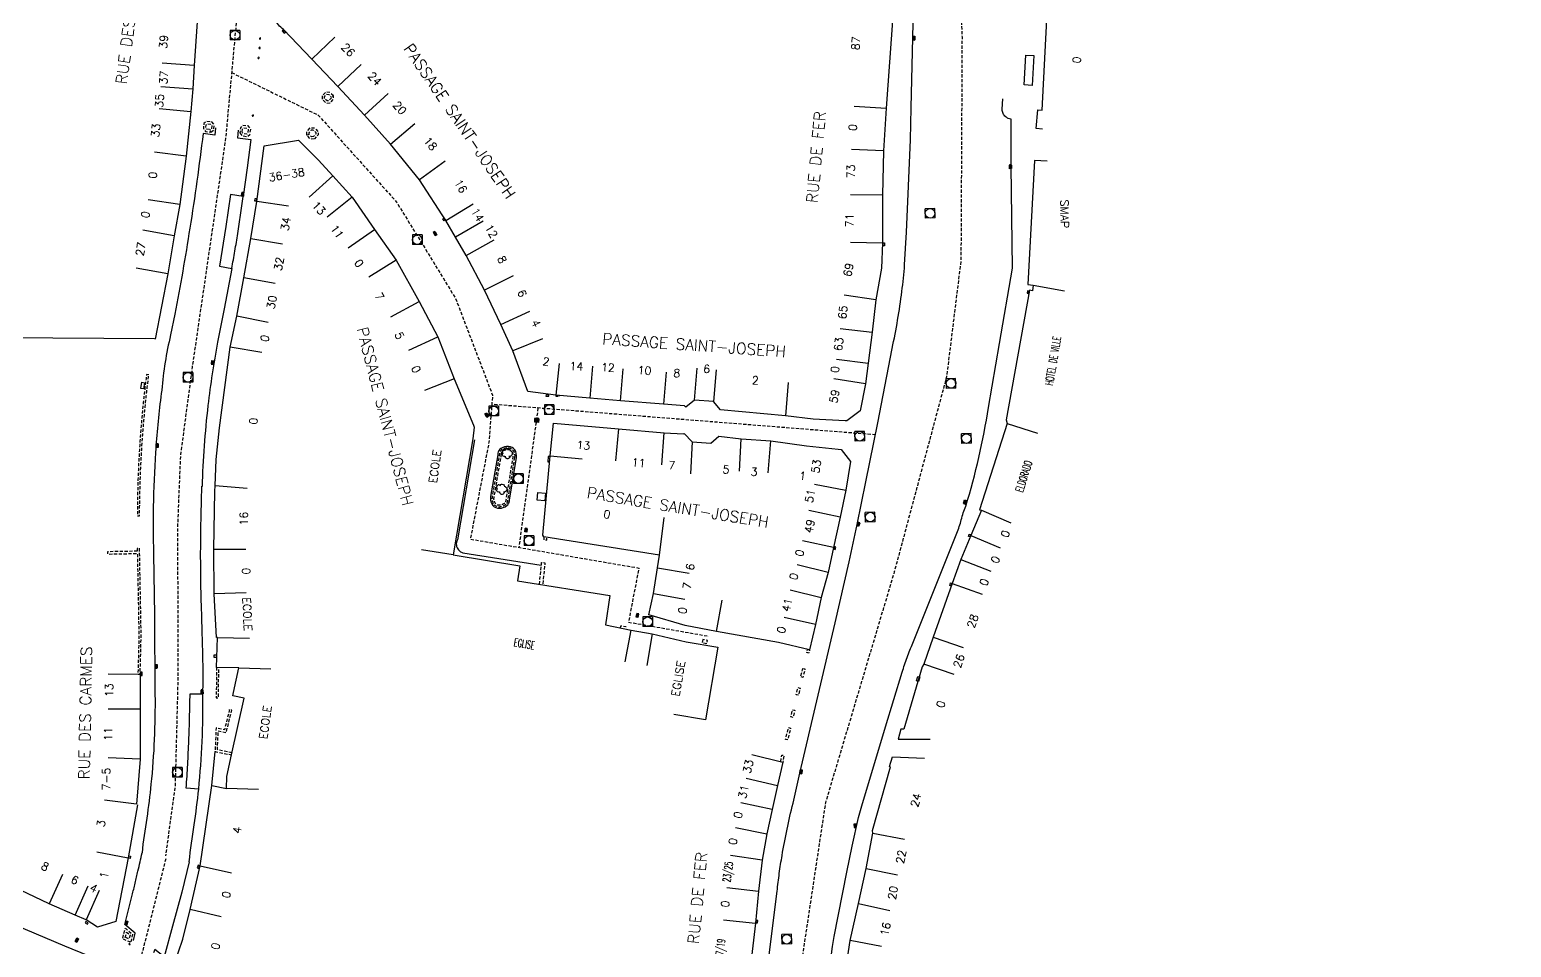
# Model space of a CAD drawing. Header units: millimetres. Extents: x 185000 to 186001, y 128000 to 129000.
# Drawn here: x 185119.6 to 185351, y 128392.3 to 128535.6 of the extents above; entities that cross this region are included whole.
import ezdxf
from ezdxf.enums import TextEntityAlignment as Align

# ---------------------------------------------------------------- set-up
doc = ezdxf.new("R2010")
doc.units = ezdxf.units.MM
doc.linetypes.add('DASHED', pattern=[0.75, 0.5, -0.25])
doc.layers.get('0').update_dxf_attribs({"linetype": 'CONTINUOUS'})
for name, color, linetype in [('W0001', 6, 'DASHED'), ('W0008', 7, 'CONTINUOUS'), ('W0017', 7, 'CONTINUOUS'), ('W0100', 7, 'CONTINUOUS'), ('W0112', 1, 'DASHED'), ('W0300', 7, 'CONTINUOUS'), ('W0400', 7, 'CONTINUOUS'), ('W0420', 7, 'CONTINUOUS'), ('W0984', 7, 'CONTINUOUS'), ('W0989', 7, 'CONTINUOUS'), ('W0991', 7, 'CONTINUOUS'), ('W1102', 7, 'CONTINUOUS')]:
    doc.layers.add(name, color=color, linetype=linetype)
doc.styles.get("Standard").update_dxf_attribs({"font": 'romans.shx', "width": 0.85})

# ---------------------------------------------------------------- blocks, each defined once
blk = doc.blocks.new('T420')
for p, q in [((0.75, 0.75), (-0.75, 0.75)), ((-0.75, 0.75), (-0.75, -0.75)), ((0.75, 0.75), (0.75, -0.75)), ((0.75, -0.75), (-0.75, -0.75))]:
    blk.add_line(p, q)
blk.add_ellipse((0, 0), major_axis=(-0.53, 0.53), ratio=1, start_param=3.926991, end_param=10.210176)
blk = doc.blocks.new('T400')
for p, q in [((-0.15, 0.3), (0.15, 0.3)), ((-0.15, -0.25), (-0.15, 0.3)), ((-0.15, 0.15), (0.15, 0.15)), ((-0.15, 0), (0.15, 0)), ((0.15, 0.3), (0.15, -0.25)), ((-0.15, -0.15), (0.15, -0.15)), ((-0.15, -0.25), (-0.15, -0.3)), ((-0.15, -0.3), (0.15, -0.3)), ((0.15, -0.3), (0.15, -0.25))]:
    blk.add_line(p, q)
blk = doc.blocks.new('T300')
for p, q in [((-0.8, 0.51), (-0.86, 0.34)), ((-0.86, 0.34), (-0.86, 0.17)), ((-0.86, 0.17), (-0.74, 0.06)), ((-0.69, 0.63), (-0.8, 0.51)), ((-0.8, -0.06), (-0.74, 0.06)), ((-0.74, 0.06), (-0.69, 0.11)), ((-0.57, 0.69), (-0.69, 0.63)), ((-0.46, 0.69), (-0.57, 0.69)), ((-0.29, 0.63), (-0.46, 0.69)), ((-0.29, 0.63), (-0.17, 0.74)), ((-0.23, 0.57), (-0.29, 0.63)), ((-0.17, 0.74), (-0.06, 0.8)), ((-0.06, 0.8), (0.06, 0.8)), ((0.06, 0.8), (0.23, 0.74)), ((0.23, 0.74), (0.34, 0.63)), ((0.34, 0.63), (0.4, 0.51)), ((0.46, 0.46), (0.34, 0.46)), ((0.4, 0.51), (0.4, 0.46)), ((0.57, 0.4), (0.46, 0.46)), ((0.57, 0.4), (0.69, 0.29)), ((0.69, 0.29), (0.74, 0.17)), ((0.74, 0.06), (0.69, -0.17)), ((0.74, 0.17), (0.74, 0.06)), ((-0.8, -0.17), (-0.8, -0.06)), ((-0.8, -0.23), (-0.8, -0.17)), ((-0.74, -0.34), (-0.8, -0.23)), ((-0.69, -0.4), (-0.74, -0.34)), ((-0.51, -0.46), (-0.69, -0.4)), ((-0.4, -0.46), (-0.51, -0.46)), ((-0.4, -0.46), (-0.34, -0.46)), ((-0.34, -0.46), (-0.34, -0.4)), ((-0.34, -0.51), (-0.34, -0.46)), ((-0.29, -0.63), (-0.34, -0.51)), ((-0.17, -0.74), (-0.29, -0.63)), ((-0.06, -0.8), (-0.17, -0.74)), ((0.06, -0.8), (-0.06, -0.8)), ((0.17, -0.74), (0.06, -0.8)), ((0.23, -0.69), (0.17, -0.74)), ((0.29, -0.46), (0.23, -0.46)), ((0.29, -0.63), (0.23, -0.69)), ((0.46, -0.4), (0.29, -0.46)), ((0.34, -0.51), (0.29, -0.63)), ((0.34, -0.51), (0.34, -0.46)), ((0.57, -0.34), (0.46, -0.4)), ((0.63, -0.29), (0.57, -0.34)), ((0.69, -0.17), (0.63, -0.29))]:
    blk.add_line(p, q)

msp = doc.modelspace()

# ---------------------------------------------------------------- linework, layer by layer
at = {"layer": 'W0001', "flags": 128}
for points in [[(185147.97, 128591.69), (185151.3, 128573.85), (185152.97, 128558.71), (185152.09, 128538.83), (185150.26, 128518.75), (185145.02, 128482.88), (185143.18, 128469.08), (185142.74, 128458.16), (185142.79, 128434.21), (185142.36, 128417.49), (185140.86, 128406.57)], [(185263.52, 128573.59), (185265.25, 128534.42), (185265.08, 128499.58), (185262.83, 128481.38), (185254.67, 128450.91), (185243.92, 128414.86), (185239.06, 128382.62), (185235.07, 128355.65), (185234.21, 128331.73), (185233.51, 128310.93), (185234.03, 128305.56), (185235.77, 128300.18), (185247.57, 128273.37), (185265.78, 128240.27), (185274.97, 128221.72), (185289.22, 128191.8), (185305.52, 128162.33), (185314.02, 128150.03), (185320.26, 128139.8), (185329.45, 128124.03), (185335.19, 128113.01), (185340.74, 128109.2), (185349.76, 128107.99), (185369.7, 128107.29), (185393.63, 128108.16)], [(185151.19, 128528.9), (185164.7, 128522.26), (185176.95, 128508.67), (185186.14, 128493.66), (185191.93, 128478.53), (185191.37, 128471.19), (185188.46, 128456.04), (185214.78, 128451.52), (185213.16, 128443.07), (185225.73, 128440.87)], [(185251.76, 128472.31), (185191.82, 128477.08)], [(185199.03, 128476.5), (185196.04, 128454.74)], [(185140.9, 128406.1), (185135.24, 128383.62)]]:
    msp.add_lwpolyline(points, dxfattribs=at)
at = {"layer": 'W0008', "flags": 128}
for points in [[(185234.99, 128389.88), (185236.37, 128401.03, -0.006892), (185236.72, 128403.83, -0.006892), (185237.15, 128406.62, -0.010192), (185237.92, 128410.71, -0.010192), (185238.86, 128414.77), (185239.92, 128419.47), (185245.45, 128442.97), (185247.61, 128452.46), (185248.89, 128458.31), (185250.22, 128464.96), (185252.1, 128474.2), (185254.34, 128485.81, 0.010993), (185255.2, 128490.24, 0.010976), (185255.86, 128494.71, 0.005052), (185256.1, 128496.78, 0.005052), (185256.29, 128498.85), (185256.57, 128503.96), (185257.2, 128518.39), (185257.31, 128523.39), (185258.09, 128556.4)], [(185244.27, 128386.76), (185245.02, 128392.42), (185245.29, 128393.98), (185247.28, 128404.03), (185248.08, 128408.09), (185249.06, 128412.55), (185249.6, 128414.37), (185253.29, 128426.7), (185255.92, 128435.26, -0.008496), (185256.28, 128436.42, -0.008496), (185256.68, 128437.57, -0.008368), (185257.11, 128438.68, -0.008368), (185257.57, 128439.79), (185264.44, 128456.96, 0.030807), (185265.14, 128459.06, -0.030807), (185265.83, 128461.16, 0.036306), (185269.38, 128476.58), (185271.09, 128486.57), (185273.13, 128498.37), (185272.95, 128514.28), (185272.92, 128521.64, -0.076996), (185272.47, 128521.75, -0.076996), (185272.07, 128522, -0.109792), (185271.67, 128522.52, -0.109792), (185271.53, 128523.16), (185271.6, 128524.79)], [(185148.66, 128520.27), (185148.54, 128519.13), (185146.73, 128519.36, -0.004361), (185145.76, 128511.96, -0.004361), (185144.66, 128504.59, -0.003992), (185143.54, 128497.86, -0.003992), (185142.31, 128491.15), (185141.65, 128487.92, 0.035077), (185140.26, 128479.32, 0.013338), (185139.38, 128470.63, 0.012945), (185138.97, 128462.15, 0.012945), (185138.99, 128453.67), (185139.15, 128444.16), (185139.21, 128431.77, -0.014329), (185139.1, 128424.75, -0.014329), (185138.59, 128417.74, -0.010833), (185137.94, 128412.47, 0.017556), (185137.19, 128407.02)], [(185152.23, 128519.89), (185152.1, 128518.73), (185154.17, 128518.47), (185153.62, 128514.01), (185152.98, 128509.56), (185151.03, 128509.86), (185150.28, 128504.87), (185149.27, 128498.66), (185151.21, 128498.32), (185150.04, 128492.02), (185148.98, 128486.77, 0.008519), (185148.15, 128481.85, 0.008519), (185147.49, 128476.91, 0.010841), (185146.89, 128470.58, 0.010841), (185146.56, 128464.24)], [(185189.11, 128471.56), (185186.44, 128455.91, 0.151166), (185186.28, 128455.1, 0.151166), (185186.62, 128454.34, 0.072927), (185186.92, 128454.07, 0.072927), (185187.3, 128453.91), (185199.5, 128451.98)], [(185144.56, 128405.65, -0.0189), (185145.34, 128411.39, 0.010833), (185146.04, 128416.98, 0.014329), (185146.58, 128424.42, 0.014329), (185146.69, 128431.87, 0.003102), (185146.72, 128433.33, 0.003102), (185146.73, 128434.79, 0.003612), (185146.72, 128436.49, 0.003612), (185146.68, 128438.19), (185146.61, 128441.71, -0.004779), (185146.43, 128447.08, -0.004779), (185146.35, 128452.45, -0.005263), (185146.39, 128458.36, -0.005263), (185146.55, 128464.28)], [(185146.04, 128416.98), (185144.1, 128417.15, 0.003557), (185144.33, 128420.85, 0.003557), (185144.5, 128424.55, 0.003511), (185144.62, 128428.21, 0.003511), (185144.69, 128431.86), (185146.69, 128431.87)], [(185135.85, 128393.32), (185136.1, 128394.47), (185134.52, 128395.82), (185135.66, 128400.41, 0.001822), (185136.11, 128402.3, 0.001822), (185136.56, 128404.2, 0.001349), (185136.88, 128405.61, 0.001349), (185137.19, 128407.02)], [(185109.7, 128399.04), (185125.08, 128392.53), (185128.76, 128390.98, -0.043006)]]:
    msp.add_lwpolyline(points, format="xyb", dxfattribs=at)
msp.add_lwpolyline([(185195.39, 128469.97, 0.226398), (185194.44, 128470.51, 0.161265), (185193.25, 128470.21, 0.219771), (185192.76, 128469.44, 0.049327), (185192.76, 128469.31, -0.058413), (185192.75, 128469.2), (185191.63, 128462.68), (185191.61, 128462.46, 0.206722), (185191.98, 128461.28, 0.233252), (185193.01, 128460.85, 0.143935), (185194.14, 128461.26, 0.206207), (185194.57, 128461.99, 0.024556), (185194.57, 128462.06, -0.033523), (185194.58, 128462.1), (185195.65, 128468.78, 0.201338)], format="xyb", close=True, dxfattribs=at)
msp.add_lwpolyline([(185144.56, 128405.65), (185143.42, 128400.9), (185141.97, 128395.6), (185140.64, 128390.78), (185139.21, 128391.93), (185138.96, 128391.43)], dxfattribs=at)
at = {"layer": 'W0017'}
msp.add_line((185148.09, 128417.56), (185148.6, 128422.86), dxfattribs=at)
at = {"layer": 'W0017', "flags": 128}
msp.add_lwpolyline([(185275.21, 128531.61), (185276.46, 128531.54), (185276.2, 128526.89), (185274.95, 128526.96)], close=True, dxfattribs=at)
msp.add_lwpolyline([(185151.21, 128498.32, 0.003293), (185151.7, 128501.03, 0.003293), (185152.14, 128503.75, 0.003508), (185152.58, 128506.65, 0.003508), (185152.98, 128509.56)], format="xyb", dxfattribs=at)
at = {"layer": 'W0100'}
msp.add_line((185136.47, 128414.55), (185135.05, 128406.26), dxfattribs=at)
at = {"layer": 'W0100', "flags": 128}
msp.add_lwpolyline([(185193.24, 128489.55), (185190.67, 128494.91), (185187.83, 128500.34), (185186.15, 128503.17), (185184.64, 128505.78), (185180.5, 128512.14), (185176.01, 128517.69), (185171.95, 128522.25), (185167.77, 128526.73), (185163.69, 128530.97), (185159.27, 128535.63, -0.081224), (185158.5, 128536.36, -0.081224), (185158.01, 128537.31, -0.052404), (185157.86, 128537.98, -0.052404), (185157.86, 128538.67), (185158.12, 128545.72), (185158.1, 128552.22), (185157.65, 128560.11), (185157.11, 128565.85), (185156.75, 128570.01), (185156.36, 128574.89), (185155.46, 128581.35), (185154.43, 128587.69), (185153.1, 128594.21)], format="xyb", dxfattribs=at)
for points in [[(185136.95, 128588.89), (185141.86, 128589.85), (185143, 128584.03), (185144.11, 128576.98), (185144.82, 128569.92), (185145.52, 128563), (185145.85, 128558.41), (185146.19, 128548.29), (185146.14, 128542.99), (185145.82, 128536.82), (185145.34, 128530.01), (185145.11, 128526.37), (185144.83, 128522.8), (185144.09, 128515.86), (185143.09, 128508.28), (185142.23, 128503.4), (185141.21, 128497.44), (185139.22, 128487.26)], [(185277.84, 128520.05), (185276.84, 128520.14), (185277.1, 128523.07), (185277.75, 128523), (185278.58, 128539.24), (185279.54, 128555.32), (185279.84, 128560.76), (185284.83, 128560.49)], [(185254.71, 128541.33), (185253.39, 128523.33)], [(185253.39, 128523.34), (185252.97, 128516.68), (185252.84, 128509.76), (185252.81, 128502.3), (185252.7, 128498.37), (185251.78, 128493.39), (185251.21, 128488.33), (185250.59, 128483.53), (185250.17, 128480.26), (185249.34, 128476.06), (185247.25, 128474.5), (185247, 128474.51), (185242.01, 128474.79)], [(185155.91, 128485.16), (185150.98, 128486), (185151.98, 128490.84), (185153.09, 128496.82), (185154.19, 128502.98), (185155.14, 128508.74), (185156.27, 128517.43), (185161.62, 128518.34), (185164.77, 128515.24), (185166.98, 128512.78), (185170.02, 128509.44), (185173.52, 128504.37), (185176.87, 128499.58), (185180.46, 128493.16), (185183.41, 128487.62), (185185.92, 128481.09), (185188.95, 128473.84), (185189.07, 128473.52), (185188.86, 128471.69), (185185.8, 128453.56), (185196.17, 128451.88), (185195.81, 128449.52), (185210.25, 128447.21), (185209.59, 128442.67), (185213.58, 128441.8), (185216.86, 128441.24), (185222.19, 128440.01)], [(185278.57, 128515.06), (185276.57, 128515.17), (185275.52, 128495.82), (185276.36, 128495.69), (185276.27, 128494.8), (185275.77, 128494.89), (185272.16, 128474.67), (185272.28, 128474.09), (185267.99, 128460.63), (185268.3, 128460.54), (185266.61, 128456.58), (185265.08, 128452.84), (185263.72, 128449.11), (185260.73, 128440.72), (185259.3, 128436.51), (185259.02, 128436.11), (185257.82, 128432.02), (185256.14, 128426.34), (185255.72, 128426.34), (185255.27, 128424.8), (185260.3, 128424.79)], [(185139.16, 128487.29), (185115.35, 128487.45), (185115.34, 128486.65), (185115.29, 128482.31), (185116.06, 128482.31), (185116.03, 128459.1), (185111.03, 128459.1)], [(185148.63, 128464.36), (185148.79, 128468.45), (185149.29, 128473.41), (185150.98, 128486)], [(185242.01, 128474.79), (185237.68, 128475.28), (185227.52, 128476.22), (185226.43, 128477.5), (185223.49, 128477.75), (185222.14, 128476.65), (185221.93, 128476.84), (185218.64, 128477.12), (185211.91, 128477.64), (185207.12, 128478.07), (185201.84, 128478.51), (185197.44, 128479.07), (185195.08, 128485.43)], [(185236.58, 128439.87), (185226.9, 128441.58), (185222, 128442.53), (185216.36, 128444.22), (185217.05, 128447.56), (185217.71, 128451.56), (185218.03, 128453.51), (185199.95, 128456.41), (185199.8, 128456.65), (185200.93, 128469.06), (185201.46, 128474.13), (185211.6, 128473.25), (185218.75, 128472.63), (185221.74, 128472.45), (185221.84, 128472.52), (185223.11, 128471.24), (185226.04, 128471), (185227.26, 128472.09), (185230.77, 128471.67), (185235.38, 128471.4), (185240.94, 128470.62)], [(185240.94, 128470.62), (185245.91, 128470.09), (185246.4, 128470.04), (185247.86, 128468.14), (185247.1, 128463.7), (185246.2, 128459.45), (185245.2, 128454.72), (185244.33, 128450.82), (185243.27, 128446.94), (185242.38, 128442.72), (185241.44, 128438.73), (185236.58, 128439.87)], [(185146.28, 128405.03), (185148.09, 128417.56), (185150.36, 128417.09), (185150.42, 128418.98), (185151.18, 128422.34), (185153.15, 128431.18), (185151.38, 128431.55), (185151.49, 128432.07), (185152.3, 128435.91), (185148.83, 128436), (185148.96, 128440.68), (185148.8, 128440.67), (185148.48, 128447.49), (185148.41, 128454.48), (185148.55, 128463.46), (185148.64, 128464.4)], [(185130.14, 128407.21), (185135.05, 128406.26), (185133.11, 128396.3), (185130.25, 128395.45), (185128.48, 128396.56), (185126.77, 128397.32), (185122.69, 128399.07), (185117.13, 128401.71), (185111.56, 128404.23), (185105.72, 128406.75), (185100.2, 128409.21), (185094.46, 128411.79), (185089.16, 128413.53), (185083.36, 128415.34), (185076.09, 128417.78), (185058.95, 128423.92), (185057.21, 128426.46), (185057.37, 128439.37), (185062.37, 128439.31)], [(185222.19, 128440.01), (185227.12, 128439.18), (185225.2, 128427.8), (185220.27, 128428.63)], [(185131.9, 128434.98), (185136.9, 128434.96), (185136.89, 128429.51), (185136.88, 128421.67), (185136.31, 128414.65)], [(185232.41, 128422.37), (185237.28, 128421.22), (185236.42, 128417.57), (185235.58, 128413.79), (185234.76, 128410.02), (185234.05, 128405.91), (185233.48, 128401.06), (185232.98, 128396.06), (185231.72, 128384.98), (185231.28, 128380.12)], [(185251.33, 128410.09), (185251.27, 128410.55), (185254.09, 128420.47), (185253.9, 128420.53), (185254.38, 128422.04), (185259.38, 128421.81)], [(185244.58, 128369.47), (185245.3, 128375.24), (185246.19, 128381.38), (185246.9, 128387.52), (185247.78, 128393.32), (185249.09, 128399.13), (185250.29, 128404.58), (185251.33, 128410.11)], [(185163.46, 128374.22), (185163.53, 128374.5), (185160.96, 128375.56), (185155.92, 128378.71), (185151.13, 128381.65), (185146.34, 128384.7), (185143.22, 128386.74), (185142.23, 128389.58), (185143.54, 128393.58), (185144.71, 128398.19), (185146.28, 128405.03), (185151.15, 128403.91)]]:
    msp.add_lwpolyline(points, dxfattribs=at)
for points in [[(185159.24, 128535.58), (185159.06, 128535.41), (185159.4, 128535.05), (185159.58, 128535.22)], [(185155.01, 128508.8), (185154.8, 128508.83), (185154.85, 128509.24), (185155.07, 128509.21)], [(185184.58, 128505.87), (185184.38, 128505.74), (185184.15, 128506.08), (185184.35, 128506.22)], [(185253.14, 128501.83), (185252.92, 128501.84), (185252.94, 128502.29), (185253.16, 128502.28)], [(185275.41, 128494.44), (185275.6, 128494.4), (185275.68, 128494.78), (185275.49, 128494.82)], [(185137.4, 128479.5), (185137, 128479.58), (185137.18, 128480.52), (185137.59, 128480.44)], [(185200.29, 128478.57), (185200.27, 128478.37), (185200.7, 128478.34), (185200.71, 128478.54)], [(185200.91, 128468.91), (185200.61, 128468.93), (185200.56, 128468.1), (185200.85, 128468.08)], [(185198.99, 128463.32), (185200.22, 128463.2), (185200.1, 128462.01), (185198.88, 128462.13)], [(185266.39, 128456.83), (185266.6, 128456.75), (185266.46, 128456.37), (185266.25, 128456.44)], [(185245.54, 128454.8), (185245.32, 128454.86), (185245.21, 128454.49), (185245.43, 128454.42)], [(185263.45, 128449.18), (185263.64, 128449.12), (185263.52, 128448.74), (185263.33, 128448.8)], [(185148.81, 128437.52), (185148.45, 128437.52), (185148.45, 128437.96), (185148.8, 128437.97)], [(185136.99, 128434.71), (185137.21, 128434.72), (185137.19, 128435.25), (185136.97, 128435.24)], [(185258.37, 128434.6), (185258.65, 128434.52), (185258.43, 128433.8), (185258.15, 128433.89)], [(185135.32, 128406.15), (185135.07, 128406.21), (185135.16, 128406.59), (185135.41, 128406.53)], [(185145.82, 128404.67), (185146.07, 128404.6), (185146.19, 128405.02), (185145.94, 128405.09)], [(185233.35, 128396.46), (185233.12, 128396.5), (185233.07, 128396.13), (185233.29, 128396.1)], [(185128.66, 128395.91), (185128.76, 128396.12), (185128.4, 128396.29), (185128.3, 128396.08)]]:
    msp.add_lwpolyline(points, close=True, dxfattribs=at)
at = {"layer": 'W0112'}
msp.add_line((185162.95, 128519.13), (185163.3, 128519.28), dxfattribs=at)
at = {"layer": 'W0112', "flags": 128}
for points in [[(185155.52, 128534.25, 1.023033), (185155.71, 128534.2, 0.977486)], [(185155.3, 128531.23, 1.023033), (185155.49, 128531.18, 0.977486)], [(185155.46, 128532.77, 1.023033), (185155.65, 128532.73, 0.977486)], [(185154.4, 128522.23, 1.023033), (185154.59, 128522.19, 0.977486)], [(185138.25, 128481.7), (185137.9, 128481.74, 0.007594), (185137.29, 128476.39, 0.007594), (185136.85, 128471.02, 0.008012), (185136.56, 128465.34, 0.008012), (185136.46, 128459.66), (185136.81, 128459.66, -0.008012), (185136.92, 128465.33, -0.008012), (185137.21, 128471, -0.007594), (185137.65, 128476.35, -0.007594)], [(185195.42, 128468.82, 0.201854), (185195.2, 128469.84, 0.226398), (185194.42, 128470.27, 0.161265), (185193.38, 128470.01, 0.219771), (185193, 128469.4, 0.049327), (185193, 128469.32, -0.058413), (185192.99, 128469.16), (185191.87, 128462.65), (185191.85, 128462.44, 0.206722), (185192.17, 128461.44, 0.233252), (185193, 128461.09, 0.143935), (185193.99, 128461.45, 0.206207), (185194.33, 128462.02, 0.024556), (185194.33, 128462.06, -0.033523), (185194.34, 128462.14)], [(185193.27, 128469.34, -0.058413), (185193.25, 128469.12), (185192.14, 128462.62), (185192.11, 128462.41, 0.206722), (185192.37, 128461.61, 0.233252), (185192.98, 128461.36, 0.143935), (185193.83, 128461.67, 0.206207), (185194.06, 128462.06, 0.024556), (185194.06, 128462.07, -0.033523), (185194.07, 128462.18), (185195.15, 128468.87, 0.202634), (185194.98, 128469.68, 0.226398), (185194.4, 128470, 0.161265), (185193.53, 128469.78, 0.219771), (185193.27, 128469.37, 0.049327)], [(185135.27, 128392.89, 1.023033), (185135.23, 128392.7, 0.977486)]]:
    msp.add_lwpolyline(points, format="xyb", close=True, dxfattribs=at)
for points in [[(185167.08, 128525.25), (185166.51, 128525.81), (185165.9, 128525.87), (185165.31, 128525.23), (185165.35, 128524.68), (185165.97, 128524.13), (185166.53, 128524.15), (185167.09, 128524.74), (185167.08, 128525.25), (185166.73, 128525.1), (185166.73, 128524.88), (185166.37, 128524.5), (185166.1, 128524.49), (185165.69, 128524.85), (185165.67, 128525.1), (185166.04, 128525.5), (185166.35, 128525.47), (185166.73, 128525.1)], [(185147.92, 128519.6), (185148.38, 128519.91), (185148.48, 128520.73), (185148.08, 128521.18), (185147.3, 128521.28), (185146.87, 128520.94), (185146.77, 128520.15), (185147.08, 128519.71), (185147.92, 128519.6), (185147.83, 128519.97), (185147.28, 128520.04), (185147.14, 128520.24), (185147.21, 128520.75), (185147.4, 128520.91), (185147.9, 128520.85), (185148.11, 128520.61), (185148.05, 128520.12), (185147.83, 128519.97)], [(185152.48, 128519.46), (185152.78, 128519.04), (185153.67, 128518.91), (185154.04, 128519.22), (185154.17, 128520.13), (185153.78, 128520.56), (185152.96, 128520.63), (185152.56, 128520.29), (185152.48, 128519.46), (185152.84, 128519.56), (185152.9, 128520.11), (185153.07, 128520.26), (185153.61, 128520.21), (185153.79, 128520.02), (185153.71, 128519.41), (185153.56, 128519.29), (185152.98, 128519.37), (185152.84, 128519.56)], [(185201.84, 128478.51), (185201.84, 128478.35), (185202.41, 128478.34), (185202.41, 128478.46)], [(185136.46, 128454.14), (185131.81, 128454.06), (185131.82, 128453.7), (185136.46, 128453.79), (185136.71, 128440.95), (185136.55, 128434.96), (185136.9, 128434.96), (185137.06, 128440.95), (185136.81, 128454.15), (185136.8, 128454.6), (185136.44, 128454.59), (185136.46, 128454.14)], [(185199.95, 128456.41), (185199.93, 128455.91), (185200.41, 128455.89), (185200.42, 128456.33)], [(185199.27, 128448.97), (185199.6, 128452.39), (185200.11, 128452.34), (185199.77, 128448.89)], [(185211.9, 128442.17), (185211.97, 128442.51), (185212.74, 128442.39), (185212.65, 128442)], [(185148.83, 128436), (185148.78, 128431.26), (185149.13, 128431.26), (185149.18, 128436)], [(185151.25, 128422.68), (185148.97, 128423.15), (185149.1, 128426.11), (185150.34, 128425.83), (185151.21, 128429.32), (185150.86, 128429.4), (185150.08, 128426.26), (185148.76, 128426.54), (185148.6, 128422.86), (185151.18, 128422.34)], [(185236.93, 128421.3), (185237.09, 128422.31), (185237.44, 128422.25), (185237.28, 128421.22)], [(185135.42, 128393.06), (185134.15, 128393.62), (185134.59, 128395.25), (185135.71, 128394.33), (185135.42, 128393.09)]]:
    msp.add_lwpolyline(points, dxfattribs=at)
for points in [[(185164.12, 128518.56), (185163.52, 128518.5), (185162.95, 128519.13), (185162.91, 128519.61), (185163.46, 128520.28), (185164.09, 128520.29), (185164.69, 128519.68), (185164.69, 128519.15)], [(185163.95, 128518.9), (185163.66, 128518.87), (185163.3, 128519.28), (185163.28, 128519.5), (185163.63, 128519.93), (185163.94, 128519.93), (185164.33, 128519.54), (185164.33, 128519.3)], [(185224.75, 128440.37), (185224.66, 128439.86), (185225.41, 128439.72), (185225.51, 128440.22)], [(185241.1, 128438.81), (185241.44, 128438.73), (185241.34, 128438.24), (185241, 128438.32)], [(185240.37, 128435.84), (185240.72, 128435.76), (185240.41, 128434.44), (185240.06, 128434.52)], [(185239.62, 128432.84), (185239.96, 128432.76), (185239.71, 128431.65), (185239.37, 128431.72)], [(185238.8, 128429.38), (185239.14, 128429.3), (185238.88, 128428.19), (185238.53, 128428.27)], [(185238.15, 128426.61), (185238.49, 128426.53), (185238.04, 128424.68), (185237.7, 128424.76)], [(185134.57, 128393.82), (185134.79, 128394.63), (185135.32, 128394.2), (185135.16, 128393.56)]]:
    msp.add_lwpolyline(points, close=True, dxfattribs=at)
at = {"layer": 'W1102'}
for p, q in [((185167.3, 128534.42), (185163.69, 128530.97)), ((185145.34, 128530.01), (185140.35, 128530.35)), ((185171.4, 128530.17), (185167.77, 128526.73)), ((185140.12, 128526.72), (185145.11, 128526.37)), ((185171.95, 128522.25), (185175.64, 128525.62)), ((185139.85, 128523.26), (185144.83, 128522.8)), ((185248.4, 128523.65), (185253.39, 128523.34)), ((185176.01, 128517.69), (185179.82, 128520.92)), ((185252.97, 128516.68), (185247.98, 128516.88)), ((185144.09, 128515.86), (185139.12, 128516.45)), ((185184.54, 128515.08), (185180.5, 128512.14)), ((185166.98, 128512.78), (185163.27, 128509.43)), ((185252.84, 128509.76), (185247.84, 128509.82)), ((185143.09, 128508.28), (185138.15, 128509.04)), ((185160.09, 128508.01), (185155.14, 128508.74)), ((185170.02, 128509.44), (185166.1, 128506.33)), ((185184.64, 128505.78), (185188.9, 128508.4)), ((185190.46, 128505.7), (185186.15, 128503.17)), ((185142.23, 128503.4), (185137.3, 128504.26)), ((185154.19, 128502.98), (185159.12, 128502.14)), ((185169.41, 128501.52), (185173.52, 128504.37)), ((185187.83, 128500.34), (185192.2, 128502.78)), ((185247.81, 128502.43), (185252.81, 128502.3)), ((185141.21, 128497.44), (185136.29, 128498.34)), ((185176.87, 128499.58), (185172.63, 128496.92)), ((185158.01, 128495.93), (185153.09, 128496.82)), ((185195.14, 128497.15), (185190.67, 128494.91)), ((185251.78, 128493.39), (185246.83, 128494.13)), ((185276.36, 128495.69), (185281.28, 128494.81)), ((185176.07, 128490.76), (185180.46, 128493.16)), ((185156.89, 128489.87), (185151.98, 128490.84)), ((185178.86, 128485.54), (185183.41, 128487.62)), ((185246.24, 128488.93), (185251.21, 128488.33)), ((185202.36, 128483.48), (185201.84, 128478.51)), ((185207.55, 128483.05), (185207.12, 128478.07)), ((185211.91, 128477.64), (185212.33, 128482.63)), ((185219.05, 128482.1), (185218.64, 128477.12)), ((185223.49, 128477.75), (185223.9, 128482.73)), ((185226.85, 128482.48), (185226.43, 128477.5)), ((185245.63, 128484.16), (185250.59, 128483.53)), ((185185.92, 128481.09), (185181.28, 128479.23)), ((185238.08, 128480.5), (185237.68, 128475.28)), ((185250.17, 128480.26), (185245.24, 128481.06)), ((185211.6, 128473.25), (185211.16, 128468.27)), ((185272.28, 128474.09), (185277.04, 128472.57)), ((185218.38, 128467.65), (185218.75, 128472.63)), ((185223.11, 128471.24), (185222.84, 128466.25)), ((185230.48, 128466.67), (185230.77, 128471.67)), ((185235, 128466.41), (185235.38, 128471.4)), ((185200.93, 128469.06), (185205.91, 128468.58)), ((185148.64, 128464.4), (185153.62, 128463.97)), ((185242.19, 128464.64), (185247.1, 128463.7)), ((185218.03, 128453.51), (185218.74, 128459.43)), ((185246.2, 128459.45), (185241.31, 128460.49)), ((185268.3, 128460.54), (185272.9, 128458.58)), ((185148.41, 128454.48), (185153.41, 128454.46)), ((185185.8, 128453.56), (185180.86, 128454.34)), ((185245.2, 128454.72), (185240.32, 128455.78)), ((185266.61, 128456.58), (185271.22, 128454.65)), ((185244.33, 128450.82), (185239.48, 128452.03)), ((185265.08, 128452.84), (185269.74, 128451.04)), ((185217.71, 128451.56), (185222.64, 128450.74)), ((185153.48, 128447.64), (185148.48, 128447.49)), ((185217.05, 128447.56), (185221.96, 128446.65)), ((185238.42, 128448.12), (185243.27, 128446.94)), ((185263.72, 128449.11), (185268.42, 128447.42)), ((185226.9, 128441.58), (185227.79, 128446.5)), ((185242.38, 128442.72), (185237.5, 128443.81)), ((185148.96, 128440.68), (185153.96, 128440.54)), ((185212.63, 128436.89), (185213.58, 128441.8)), ((185216.86, 128441.24), (185216.01, 128436.31)), ((185260.73, 128440.72), (185265.45, 128439.08)), ((185152.3, 128435.91), (185157.3, 128435.75)), ((185264.03, 128434.9), (185259.3, 128436.51)), ((185131.89, 128429.52), (185136.89, 128429.51)), ((185136.88, 128421.67), (185131.89, 128421.87)), ((185231.54, 128418.69), (185236.42, 128417.57)), ((185136.31, 128414.65), (185131.35, 128415.27)), ((185155.36, 128416.93), (185150.36, 128417.09)), ((185235.58, 128413.79), (185230.69, 128414.86)), ((185229.86, 128410.97), (185234.76, 128410.02)), ((185251.33, 128410.11), (185256.25, 128409.18)), ((185234.05, 128405.91), (185229.1, 128406.64)), ((185124.75, 128403.63), (185122.69, 128399.07)), ((185250.29, 128404.58), (185255.19, 128403.58)), ((185126.77, 128397.32), (185128.77, 128401.9)), ((185130.5, 128401.13), (185128.48, 128396.56)), ((185228.51, 128401.6), (185233.48, 128401.06)), ((185249.09, 128399.13), (185253.97, 128398.04)), ((185149.57, 128397.02), (185144.71, 128398.19)), ((185228.01, 128396.59), (185232.98, 128396.06)), ((185252.7, 128392.39), (185247.78, 128393.32))]:
    msp.add_line(p, q, dxfattribs=at)
at = {"layer": 'W1102', "flags": 128}
msp.add_lwpolyline([(185199.71, 128487.32), (185195.08, 128485.43), (185193.24, 128489.55), (185197.78, 128491.65)], dxfattribs=at)

# ---------------------------------------------------------------- block references
at = {"layer": 'W0300'}
for p in [(185194.27, 128469.37), (185193.4, 128463.8)]:
    msp.add_blockref('T300', p, dxfattribs=at)
at = {"layer": 'W0400'}
for p, rotation in [((185257.72, 128534.28), 357.2745041614602), ((185272.82, 128514.19), 182.8781926698898), ((185152.9, 128509.88), 177.6244296264267), ((185182.94, 128503.75), 209.3525595351694), ((185148.21, 128483.61), 349.2283675551991), ((185191.02, 128475.41), 27.23167771873279), ((185198.68, 128474.6), 177.5357170480645), ((185198.97, 128474.56), 175.5512610182737), ((185139.56, 128470.64), 179.3725491744131), ((185265.7, 128461.84), 341.2909347804356), ((185197.17, 128457.43), 174.0735772040752), ((185249.05, 128458.36), 161.6038392202845), ((185214.55, 128444.11), 168.6680466214741), ((185139.42, 128436.16), 357.9770459534159), ((185146.56, 128432.18), 180.9261492076338), ((185240.11, 128419.69), 354.9552186877441), ((185248.58, 128411.27), 1.773429617403277), ((185134.75, 128396.09), 345.9906514172019), ((185127.02, 128393.41), 333.9828555884378)]:
    msp.add_blockref('T400', p, dxfattribs=dict(at, rotation=rotation))
at = {"layer": 'W0420'}
for p in [(185151.7, 128534.74), (185180.17, 128502.79), (185144.38, 128481.3), (185192.12, 128476.04), (185200.78, 128476.26), (185195.98, 128465.48), (185197.62, 128455.78), (185216.15, 128443.12), (185142.72, 128419.61)]:
    msp.add_blockref('T420', p, dxfattribs=at)
at = {"layer": 'W0420', "rotation": 271.84698}
for p in [(185260.26, 128506.91), (185263.53, 128480.35), (185249.28, 128472.09), (185265.94, 128471.74), (185250.92, 128459.48), (185237.89, 128393.54)]:
    msp.add_blockref('T420', p, dxfattribs=at)

# ---------------------------------------------------------------- texts
at = {"layer": 'W0984'}
for s, rotation, p in [('SMAP', 270.7559, (185281.27, 128506.83)), ('ECOLE', 82.5723, (185182.94, 128467.38)), ('ECOLE', 272.7263, (185153.64, 128444.32)), ('EGLISE', 80.4196, (185220.93, 128434.26)), ('ECOLE', 82.3174, (185156.45, 128427.41))]:
    msp.add_text(s, height=1.25, rotation=rotation, dxfattribs=at).set_placement(p, align=Align.MIDDLE)
at = {"layer": 'W0984', "width": 0.5}
for s, rotation, p in [('HOTEL DE VILLE', 80.4351, (185279.46, 128483.88)), ('ELDORADO', 72.3295, (185274.9, 128465.84)), ('EGLISE', 350.3739, (185196.91, 128439.67))]:
    msp.add_text(s, height=1.25, rotation=rotation, dxfattribs=at).set_placement(p, align=Align.MIDDLE)
at = {"layer": 'W0989'}
for s, rotation, p in [('RUE DES CARMES', 82.6704, (185135.26, 128537.4)), ('PASSAGE SAINT-JOSEPH', 304.4849, (185186.79, 128521.31)), ('RUE DE FER', 84.7436, (185242.45, 128515.69)), ('PASSAGE SAINT-JOSEPH', 284.5268, (185175.16, 128475.2)), ('PASSAGE SAINT-JOSEPH', 355.9574, (185223.42, 128486.33)), ('PASSAGE SAINT-JOSEPH', 350.6547, (185220.87, 128461)), ('RUE DES CARMES', 88.9276, (185128.32, 128428.88)), ('RUE DE FER', 84.7436, (185223.93, 128399.98))]:
    msp.add_text(s, height=1.75, rotation=rotation, dxfattribs=at).set_placement(p, align=Align.MIDDLE)
at = {"layer": 'W0991'}
for s, rotation, p in [('39', 85.9779, (185140.55, 128533.71)), ('26', 313.8125, (185169.39, 128532.44)), ('87', 87.1518, (185248.66, 128533.47)), ('0', 87.0931, (185283.16, 128530.87)), ('37', 86.3554, (185140.57, 128528.13)), ('24', 313.0237, (185173.54, 128527.94)), ('35', 85.5849, (185139.92, 128524.5)), ('20', 311.6582, (185177.45, 128523.38)), ('33', 83.904, (185139.33, 128519.87)), ('0', 86.4232, (185248.19, 128520.32)), ('18', 308.9499, (185182.24, 128517.8)), ('0', 86.0115, (185138.87, 128512.88)), ('36-38', 9.596, (185159.78, 128512.95)), ('73', 88.8872, (185247.88, 128513.46)), ('16', 299.7956, (185186.98, 128511.16)), ('13', 312.2902, (185164.8, 128507.74)), ('14', 300.043, (185189.6, 128506.69)), ('0', 79.9554, (185137.73, 128506.71)), ('34', 79.8799, (185159.63, 128505.25)), ('71', 89.7716, (185247.7, 128505.81)), ('11', 304.6504, (185167.66, 128504.06)), ('12', 300.7676, (185191.75, 128504.12)), ('27', 80.324, (185136.97, 128501.33)), ('32', 79.8799, (185158.57, 128499.02)), ('0', 304.9134, (185171.09, 128499.11)), ('8', 297.6337, (185193.42, 128499.68)), ('69', 79.4603, (185247.51, 128498.09)), ('30', 79.8799, (185157.45, 128493.03)), ('7', 299.2348, (185174.3, 128493.93)), ('6', 295.5855, (185196.54, 128494.41)), ('65', 83.5616, (185246.63, 128491.46)), ('4', 294.0535, (185198.72, 128489.73)), ('0', 78.2638, (185156.37, 128487.4)), ('5', 293.8408, (185177.39, 128487.81)), ('63', 82.6595, (185245.99, 128486.48)), ('2', 352.438, (185200.3, 128483.75)), ('0', 291.0492, (185180, 128482.56)), ('14', 356.9265, (185205.04, 128483.04)), ('12', 356.9265, (185209.96, 128482.84)), ('10', 356.9265, (185215.67, 128482.37)), ('8', 356.9265, (185220.71, 128481.96)), ('6', 356.9265, (185225.38, 128482.61)), ('0', 82.7623, (185245.42, 128482.53)), ('2', 356.9265, (185232.98, 128480.85)), ('59', 78.8229, (185245.32, 128478.34)), ('0', 84.1856, (185154.58, 128474.46)), ('13', 355.0123, (185206.13, 128470.69)), ('11', 355.0802, (185214.74, 128467.96)), ('7', 356.4389, (185219.93, 128467.55)), ('53', 80.3109, (185242.47, 128467.4)), ('5', 353.0956, (185228.41, 128466.91)), ('3', 356.695, (185232.78, 128466.54)), ('1', 354.5659, (185240.36, 128465.9)), ('51', 77.9589, (185241.51, 128462.78)), ('16', 89.8355, (185153.08, 128459.23)), ('0', 350.8621, (185209.8, 128459.9)), ('49', 78.1517, (185241.45, 128458.05)), ('0', 69.3701, (185272.01, 128456.86)), ('6', 80.4558, (185222.8, 128451.7)), ('0', 77.4173, (185239.89, 128453.86)), ('0', 67.705, (185270.47, 128452.82)), ('0', 270.5371, (185153.45, 128451.03)), ('0', 74.7083, (185238.98, 128450.2)), ('0', 70.053, (185268.71, 128449.31)), ('7', 80.6329, (185222.31, 128448.74)), ('0', 78.4388, (185221.6, 128444.88)), ('41', 78.0281, (185237.94, 128445.76)), ('28', 70.3837, (185266.93, 128443.24)), ('0', 76.829, (185237.04, 128441.86)), ('26', 71.2481, (185264.75, 128437.01)), ('13', 89.8301, (185132.06, 128432.44)), ('0', 73.4168, (185261.93, 128430.25)), ('11', 89.8301, (185131.88, 128425.59)), ('7-5', 89.8301, (185131.61, 128418.56)), ('33', 76.739, (185231.85, 128420.53)), ('31', 77.446, (185231.13, 128416.58)), ('24', 75.2096, (185258.05, 128415.28)), ('0', 77.8532, (185230.28, 128412.96)), ('3', 80.2822, (185130.8, 128411.62)), ('4', 81.0525, (185152.05, 128410.58)), ('0', 80.1512, (185229.48, 128408.82)), ('22', 79.2826, (185255.72, 128406.42)), ('8', 333.6907, (185122.05, 128404.91)), ('1', 78.9688, (185131.26, 128403.59)), ('6', 333.6907, (185126.7, 128402.79)), ('4', 333.6907, (185129.65, 128401.51)), ('20', 79.8014, (185254.44, 128400.8)), ('0', 77.0688, (185150.36, 128400.49)), ('0', 84.3778, (185228.26, 128399.05)), ('16', 77.344, (185253.31, 128395.13)), ('0', 77.0688, (185148.67, 128392.46))]:
    msp.add_text(s, height=1.25, rotation=rotation, dxfattribs=at).set_placement(p, align=Align.MIDDLE)
at = {"layer": 'W0991', "width": 0.5}
for s, rotation, p in [('23/25', 82.2547, (185228.75, 128404.05)), ('15/17/19', 83.7327, (185227.5, 128391.05))]:
    msp.add_text(s, height=1.25, rotation=rotation, dxfattribs=at).set_placement(p, align=Align.MIDDLE)

doc.saveas('drawing.dxf')
